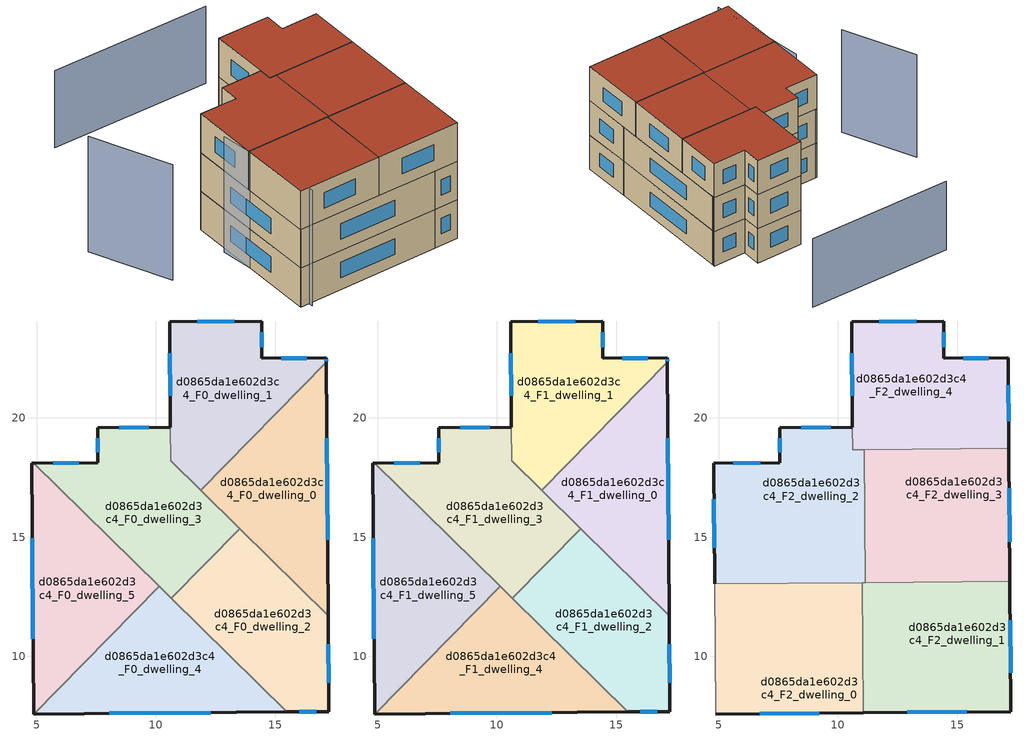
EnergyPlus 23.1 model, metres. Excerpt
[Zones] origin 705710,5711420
d0865da1e602d3c4_F0_dwelling_0
 floor ground (EU_floor_Construction): 17.13,22.32 17.22,11.71 11.87,16.97 z0
 wall outside (EU_wall_Construction): 17.22,11.71 17.13,22.32 z0:3
 wall to d0865da1e602d3c4_F0_dwelling_1 (EU_wall_Construction): 17.13,22.32 11.87,16.97 z0:3
 wall to d0865da1e602d3c4_F0_dwelling_2 (EU_wall_Construction): 13.51,15.36 17.22,11.71 z0:3
 wall to d0865da1e602d3c4_F0_dwelling_3 (EU_wall_Construction): 11.87,16.97 13.51,15.36 z0:3
 window (EU_Window_Construction): 17.19,14.89 17.16,19.15 z0.9:2.1
d0865da1e602d3c4_F0_dwelling_1
 floor ground (EU_floor_Construction): 17.13,22.51 17.13,22.32 11.87,16.97 10.62,18.21 10.57,24.02 14.43,24.06 14.44,22.49 z0
 wall outside (EU_wall_Construction): 17.13,22.32 17.13,22.51 14.44,22.49 14.43,24.06 10.57,24.02 10.61,19.6 z0:3
 wall to d0865da1e602d3c4_F0_dwelling_3 (EU_wall_Construction): 10.61,19.6 10.62,18.21 11.87,16.97 z0:3
 window (EU_Window_Construction): 13.27,24.05 11.73,24.03 / 14.43,22.96 14.43,23.59 / 16.32,22.5 15.24,22.49 / 17.13,22.38 17.13,22.45 / 10.58,22.7 10.6,20.93 z0.9:2.1
d0865da1e602d3c4_F0_dwelling_2
 floor ground (EU_floor_Construction): 17.22,11.71 17.25,7.69 15.48,7.68 10.64,12.44 13.51,15.36 z0
 wall outside (EU_wall_Construction): 15.48,7.68 17.25,7.69 17.22,11.71 z0:3
 wall to d0865da1e602d3c4_F0_dwelling_3 (EU_wall_Construction): 13.51,15.36 10.64,12.44 z0:3
 wall to d0865da1e602d3c4_F0_dwelling_4 (EU_wall_Construction): 10.64,12.44 15.48,7.68 z0:3
 window (EU_Window_Construction): 17.24,8.89 17.23,10.51 / 16.01,7.68 16.72,7.69 z0.9:2.1
d0865da1e602d3c4_F0_dwelling_3
 floor ground (EU_floor_Construction): 10.61,19.6 10.62,18.21 13.51,15.36 10.64,12.44 4.89,18.1 7.57,18.12 7.56,19.58 z0
 wall outside (EU_wall_Construction): 10.61,19.6 7.56,19.58 7.57,18.12 4.89,18.1 z0:3
 wall to d0865da1e602d3c4_F0_dwelling_5 (EU_wall_Construction): 4.89,18.1 10.14,12.94 z0:3
 wall to d0865da1e602d3c4_F0_dwelling_4 (EU_wall_Construction): 10.14,12.94 10.64,12.44 z0:3
 window (EU_Window_Construction): 7.56,19.14 7.56,18.56 / 9.69,19.6 8.47,19.59 / 6.77,18.12 5.69,18.11 z0.9:2.1
d0865da1e602d3c4_F0_dwelling_4
 floor ground (EU_floor_Construction): 15.48,7.68 4.88,7.59 10.14,12.94 z0
 wall outside (EU_wall_Construction): 4.88,7.59 15.48,7.68 z0:3
 wall to d0865da1e602d3c4_F0_dwelling_5 (EU_wall_Construction): 10.14,12.94 4.88,7.59 z0:3
 window (EU_Window_Construction): 8.05,7.62 12.31,7.65 z0.9:2.1
d0865da1e602d3c4_F0_dwelling_5
 floor ground (EU_floor_Construction): 10.14,12.94 4.88,7.59 4.79,18.1 4.89,18.1 z0
 wall outside (EU_wall_Construction): 4.89,18.1 4.79,18.1 4.88,7.59 z0:3
 window (EU_Window_Construction): 4.81,14.95 4.85,10.73 z0.9:2.1
d0865da1e602d3c4_F1_dwelling_0
 floor to d0865da1e602d3c4_F0_dwelling_0 (EU_floor_Construction): 17.13,22.32 17.22,11.71 11.87,16.97 z3
 wall outside (EU_wall_Construction): 17.22,11.71 17.13,22.32 z3:6
 wall to d0865da1e602d3c4_F1_dwelling_1 (EU_wall_Construction): 17.13,22.32 11.87,16.97 z3:6
 wall to d0865da1e602d3c4_F1_dwelling_2 (EU_wall_Construction): 13.51,15.36 17.22,11.71 z3:6
 wall to d0865da1e602d3c4_F1_dwelling_3 (EU_wall_Construction): 11.87,16.97 13.51,15.36 z3:6
 window (EU_Window_Construction): 17.19,14.89 17.16,19.15 z3.9:5.1
d0865da1e602d3c4_F1_dwelling_1
 floor to d0865da1e602d3c4_F0_dwelling_1 (EU_floor_Construction): 17.13,22.51 17.13,22.32 11.87,16.97 10.62,18.21 10.57,24.02 14.43,24.06 14.44,22.49 z3
 wall outside (EU_wall_Construction): 17.13,22.32 17.13,22.51 14.44,22.49 14.43,24.06 10.57,24.02 10.61,19.6 z3:6
 wall to d0865da1e602d3c4_F1_dwelling_3 (EU_wall_Construction): 10.61,19.6 10.62,18.21 11.87,16.97 z3:6
 window (EU_Window_Construction): 13.27,24.05 11.73,24.03 / 14.43,22.96 14.43,23.59 / 16.32,22.5 15.24,22.49 / 17.13,22.38 17.13,22.45 / 10.58,22.7 10.6,20.93 z3.9:5.1
 roof outside (EU_roof_Construction): 10.62,18.21 10.62,18.66 10.57,24.02 z6
d0865da1e602d3c4_F1_dwelling_2
 floor to d0865da1e602d3c4_F0_dwelling_2 (EU_floor_Construction): 17.22,11.71 17.25,7.69 15.48,7.68 10.64,12.44 13.51,15.36 z3
 wall outside (EU_wall_Construction): 15.48,7.68 17.25,7.69 17.22,11.71 z3:6
 wall to d0865da1e602d3c4_F1_dwelling_3 (EU_wall_Construction): 13.51,15.36 10.64,12.44 z3:6
 wall to d0865da1e602d3c4_F1_dwelling_4 (EU_wall_Construction): 10.64,12.44 15.48,7.68 z3:6
 window (EU_Window_Construction): 17.24,8.89 17.23,10.51 / 16.01,7.68 16.72,7.69 z3.9:5.1
d0865da1e602d3c4_F1_dwelling_3
 floor to d0865da1e602d3c4_F0_dwelling_3 (EU_floor_Construction): 10.61,19.6 10.62,18.21 13.51,15.36 10.64,12.44 4.89,18.1 7.57,18.12 7.56,19.58 z3
 wall outside (EU_wall_Construction): 10.61,19.6 7.56,19.58 7.57,18.12 4.89,18.1 z3:6
 wall to d0865da1e602d3c4_F1_dwelling_5 (EU_wall_Construction): 4.89,18.1 10.14,12.94 z3:6
 wall to d0865da1e602d3c4_F1_dwelling_4 (EU_wall_Construction): 10.14,12.94 10.64,12.44 z3:6
 window (EU_Window_Construction): 7.56,19.14 7.56,18.56 / 9.69,19.6 8.47,19.59 / 6.77,18.12 5.69,18.11 z3.9:5.1
d0865da1e602d3c4_F1_dwelling_4
 floor to d0865da1e602d3c4_F0_dwelling_4 (EU_floor_Construction): 15.48,7.68 4.88,7.59 10.14,12.94 z3
 wall outside (EU_wall_Construction): 4.88,7.59 15.48,7.68 z3:6
 wall to d0865da1e602d3c4_F1_dwelling_5 (EU_wall_Construction): 10.14,12.94 4.88,7.59 z3:6
 window (EU_Window_Construction): 8.05,7.62 12.31,7.65 z3.9:5.1
d0865da1e602d3c4_F1_dwelling_5
 floor to d0865da1e602d3c4_F0_dwelling_5 (EU_floor_Construction): 10.14,12.94 4.88,7.59 4.79,18.1 4.89,18.1 z3
 wall outside (EU_wall_Construction): 4.89,18.1 4.79,18.1 4.88,7.59 z3:6
 window (EU_Window_Construction): 4.81,14.95 4.85,10.73 z3.9:5.1
d0865da1e602d3c4_F2_dwelling_0
 floor to d0865da1e602d3c4_F1_dwelling_4 (EU_floor_Construction): 11.03,12.06 11.06,7.64 4.88,7.59 10.14,12.94 z6
 floor to d0865da1e602d3c4_F1_dwelling_5 (EU_floor_Construction): 10.14,12.94 4.88,7.59 4.83,13.04 9.98,13.09 z6
 floor to d0865da1e602d3c4_F1_dwelling_2 (EU_floor_Construction): 11.02,12.83 11.03,12.06 10.64,12.44 z6
 floor to d0865da1e602d3c4_F1_dwelling_3 (EU_floor_Construction): 11.02,13.09 11.02,12.83 10.64,12.44 9.98,13.09 z6
 wall outside (EU_wall_Construction): 4.88,7.59 11.06,7.64 z6:9
 wall to d0865da1e602d3c4_F2_dwelling_1 (EU_wall_Construction): 11.06,7.64 11.02,13.09 z6:9
 wall adiabatic (EU_wall_Construction): 4.83,13.04 4.88,7.59 z6:9
 wall to d0865da1e602d3c4_F2_dwelling_2 (EU_wall_Construction): 11.02,13.09 4.83,13.04 z6:9
 window (EU_Window_Construction): 6.73,7.6 9.21,7.62 z6.9:8.1
 roof outside (EU_roof_Construction): 11.06,7.64 11.02,13.09 4.83,13.04 4.88,7.59 z9
d0865da1e602d3c4_F2_dwelling_1
 floor to d0865da1e602d3c4_F1_dwelling_2 (EU_floor_Construction): 17.22,11.71 17.25,7.69 15.48,7.68 11.03,12.06 11.02,12.83 11.28,13.1 15.78,13.13 z6
 floor to d0865da1e602d3c4_F1_dwelling_4 (EU_floor_Construction): 15.48,7.68 11.06,7.64 11.03,12.06 z6
 floor to d0865da1e602d3c4_F1_dwelling_0 (EU_floor_Construction): 17.21,13.14 17.22,11.71 15.78,13.13 z6
 floor to d0865da1e602d3c4_F1_dwelling_3 (EU_floor_Construction): 11.28,13.1 11.02,12.83 11.02,13.09 z6
 wall outside (EU_wall_Construction): 11.06,7.64 17.25,7.69 17.21,13.14 z6:9
 wall to d0865da1e602d3c4_F2_dwelling_3 (EU_wall_Construction): 17.21,13.14 11.15,13.1 z6:9
 wall to d0865da1e602d3c4_F2_dwelling_2 (EU_wall_Construction): 11.15,13.09 11.02,13.09 z6:9
 window (EU_Window_Construction): 12.92,7.65 15.4,7.68 / 17.24,9.32 17.22,11.51 z6.9:8.1
 roof outside (EU_roof_Construction): 17.25,7.69 17.21,13.14 11.02,13.09 11.06,7.64 z9
d0865da1e602d3c4_F2_dwelling_2
 floor to d0865da1e602d3c4_F1_dwelling_3 (EU_floor_Construction): 10.61,19.6 10.62,18.21 11.11,17.72 11.15,13.09 9.98,13.09 4.89,18.1 7.57,18.12 7.56,19.58 z6
 floor to d0865da1e602d3c4_F1_dwelling_1 (EU_floor_Construction): 11.1,18.67 11.11,17.72 10.62,18.21 10.61,18.66 z6
 floor to d0865da1e602d3c4_F1_dwelling_5 (EU_floor_Construction): 9.98,13.09 4.83,13.04 4.79,18.1 4.89,18.1 z6
 wall outside (EU_wall_Construction): 10.6,19.6 7.56,19.58 7.57,18.12 4.79,18.1 4.83,13.04 z6:9; 10.62,18.66,9 10.62,18.66,6 10.61,18.66,9
 wall to d0865da1e602d3c4_F2_dwelling_3 (EU_wall_Construction): 11.15,13.09 11.1,18.67 z6:9
 wall to d0865da1e602d3c4_F2_dwelling_4 (EU_wall_Construction): 10.61,18.66 10.6,19.6 / 11.1,18.67 10.62,18.66 z6:9
 window (EU_Window_Construction): 7.56,19.14 7.56,18.56 / 9.69,19.6 8.47,19.59 / 4.8,16.59 4.82,14.56 / 6.74,18.11 5.62,18.11 z6.9:8.1
 roof outside (EU_roof_Construction): 11.15,13.09 11.1,18.67 10.61,18.66 10.6,19.6 7.56,19.58 7.57,18.12 4.79,18.1 4.83,13.04 z9
d0865da1e602d3c4_F2_dwelling_3
 floor to d0865da1e602d3c4_F1_dwelling_0 (EU_floor_Construction): 17.16,18.71 17.21,13.14 15.78,13.13 11.87,16.97 13.56,18.69 z6
 floor to d0865da1e602d3c4_F1_dwelling_3 (EU_floor_Construction): 13.51,15.36 11.28,13.1 11.15,13.09 11.11,17.72 z6
 floor to d0865da1e602d3c4_F1_dwelling_2 (EU_floor_Construction): 15.78,13.13 11.28,13.1 13.51,15.36 z6
 floor to d0865da1e602d3c4_F1_dwelling_1 (EU_floor_Construction): 13.56,18.69 11.87,16.97 11.11,17.72 11.1,18.67 z6
 wall outside (EU_wall_Construction): 17.21,13.14 17.16,18.71 z6:9
 wall to d0865da1e602d3c4_F2_dwelling_4 (EU_wall_Construction): 17.16,18.71 11.1,18.67 z6:9
 window (EU_Window_Construction): 17.19,14.81 17.18,17.05 z6.9:8.1
 roof outside (EU_roof_Construction): 17.21,13.14 17.16,18.71 11.1,18.67 11.15,13.09 z9
d0865da1e602d3c4_F2_dwelling_4
 floor to d0865da1e602d3c4_F1_dwelling_1 (EU_floor_Construction): 17.13,22.51 17.13,22.32 13.56,18.69 10.62,18.66 10.57,24.02 14.43,24.06 14.44,22.49 z6
 floor to d0865da1e602d3c4_F1_dwelling_0 (EU_floor_Construction): 17.13,22.32 17.16,18.71 13.56,18.69 z6
 wall outside (EU_wall_Construction): 17.16,18.71 17.13,22.51 14.44,22.49 14.43,24.06 10.57,24.02 10.61,19.6 z6:9; 10.61,18.66,9 10.61,18.66,6 10.62,18.66,6
 window (EU_Window_Construction): 13.27,24.05 11.73,24.03 / 14.43,22.96 14.43,23.59 / 16.32,22.5 15.24,22.49 / 17.15,19.85 17.14,21.37 / 10.58,22.7 10.6,20.93 z6.9:8.1
 roof outside (EU_roof_Construction): 17.16,18.71 17.13,22.51 14.44,22.49 14.43,24.06 10.57,24.02 10.61,18.66 z9
shading: 4.51,15.22 5.55,7.29 / -2.39,20.39 0.1,14.74 z0:9; 14.47,30.71 2.62,30.72 z0:6
[Building]
EU S2 Campaign: North Axis=0; Terrain=City; Solar Distribution=FullExterior
[Site:Location]
London: Latitude=51.5; Longitude=-0.5; Time Zone=0; Elevation=25
[SizingPeriod:WeatherFileDays]
AnnualSizingPeriod: Begin Month=1; Begin Day of Month=1; End Month=12; End Day of Month=31; Day of Week for Start Day=Monday; Use Weather File Daylight Saving Period=No; Use Weather File Rain and Snow Indicators=No
[MATERIAL]
EU_InternalMass_Material: Roughness=MediumRough; Thickness=0.1; Conductivity=1; Density=1800; Specific Heat=900; Thermal Absorptance=0.9; Solar Absorptance=0.7; Visible Absorptance=0.7
[MATERIAL:NOMASS] Roughness=MediumRough; Thermal Absorptance=0.9; Solar Absorptance=0.7; Visible Absorptance=0.7
Name | Thermal Resistance
EU_wall_NoMass | 1.04674
EU_roof_NoMass | 4.32442
EU_floor_NoMass | 2.04616
[WINDOWMATERIAL:SIMPLEGLAZINGSYSTEM]
EU_Window_SimpleGlazing: UFactor=4.25843; Solar Heat Gain Coefficient=0.85; Visible Transmittance=0.85
[CONSTRUCTION]
EU_wall_Construction: EU_wall_NoMass
EU_roof_Construction: EU_roof_NoMass
EU_floor_Construction: EU_floor_NoMass
EU_InternalMass_Construction: EU_InternalMass_Material
EU_Window_Construction: EU_Window_SimpleGlazing
[ZONE] Type=1; Multiplier=1; Ceiling Height=autocalculate; Floor Area=autocalculate; Part of Total Floor Area=Yes
Name | Volume
d0865da1e602d3c4_F0_dwelling_0; d0865da1e602d3c4_F1_dwelling_0 | 84.394
d0865da1e602d3c4_F2_dwelling_0 | 101.28
d0865da1e602d3c4_F0_dwelling_1; d0865da1e602d3c4_F1_dwelling_1 | 81.498
d0865da1e602d3c4_F2_dwelling_1 | 101.263
d0865da1e602d3c4_F0_dwelling_2; d0865da1e602d3c4_F1_dwelling_2 | 84.3809
d0865da1e602d3c4_F2_dwelling_2 | 109.899
d0865da1e602d3c4_F0_dwelling_3; d0865da1e602d3c4_F1_dwelling_3 | 87.323
d0865da1e602d3c4_F2_dwelling_3 | 101.27
d0865da1e602d3c4_F0_dwelling_4; d0865da1e602d3c4_F1_dwelling_4 | 84.3948
d0865da1e602d3c4_F2_dwelling_4 | 92.6213
d0865da1e602d3c4_F0_dwelling_5; d0865da1e602d3c4_F1_dwelling_5 | 84.397
[INTERNALMASS] Construction=EU_InternalMass_Construction
Name | Zone or ZoneList | Surface Area
d0865da1e602d3c4_F0_dwelling_0_EU_InternalMass | d0865da1e602d3c4_F0_dwelling_0 | 28.1316
d0865da1e602d3c4_F0_dwelling_1_EU_InternalMass | d0865da1e602d3c4_F0_dwelling_1 | 27.1646
d0865da1e602d3c4_F0_dwelling_2_EU_InternalMass | d0865da1e602d3c4_F0_dwelling_2 | 28.1267
d0865da1e602d3c4_F0_dwelling_3_EU_InternalMass | d0865da1e602d3c4_F0_dwelling_3 | 29.1071
d0865da1e602d3c4_F0_dwelling_4_EU_InternalMass | d0865da1e602d3c4_F0_dwelling_4 | 28.1316
d0865da1e602d3c4_F0_dwelling_5_EU_InternalMass | d0865da1e602d3c4_F0_dwelling_5 | 28.132
d0865da1e602d3c4_F1_dwelling_0_EU_InternalMass | d0865da1e602d3c4_F1_dwelling_0 | 28.1316
d0865da1e602d3c4_F1_dwelling_1_EU_InternalMass | d0865da1e602d3c4_F1_dwelling_1 | 27.1646
d0865da1e602d3c4_F1_dwelling_2_EU_InternalMass | d0865da1e602d3c4_F1_dwelling_2 | 28.1267
d0865da1e602d3c4_F1_dwelling_3_EU_InternalMass | d0865da1e602d3c4_F1_dwelling_3 | 29.1071
d0865da1e602d3c4_F1_dwelling_4_EU_InternalMass | d0865da1e602d3c4_F1_dwelling_4 | 28.1316
d0865da1e602d3c4_F1_dwelling_5_EU_InternalMass | d0865da1e602d3c4_F1_dwelling_5 | 28.132
d0865da1e602d3c4_F2_dwelling_0_EU_InternalMass | d0865da1e602d3c4_F2_dwelling_0 | 33.7588
d0865da1e602d3c4_F2_dwelling_1_EU_InternalMass | d0865da1e602d3c4_F2_dwelling_1 | 33.7561
d0865da1e602d3c4_F2_dwelling_2_EU_InternalMass | d0865da1e602d3c4_F2_dwelling_2 | 36.6333
d0865da1e602d3c4_F2_dwelling_3_EU_InternalMass | d0865da1e602d3c4_F2_dwelling_3 | 33.7568
d0865da1e602d3c4_F2_dwelling_4_EU_InternalMass | d0865da1e602d3c4_F2_dwelling_4 | 30.885
[OTHEREQUIPMENT] Fuel Type=Electricity; Design Level Calculation Method=Watts/Area; Power per Zone Floor Area=1; Fraction Latent=0; Fraction Radiant=0; Fraction Lost=0; Carbon Dioxide Generation Rate=0; EndUse Subcategory=EU_Step8_InternalGains
Name | Zone or ZoneList or Space or SpaceList | Schedule
EU_Step8_InternalGain_d0865da1e602d3c4_F0_dwelling_0_f000 | d0865da1e602d3c4_F0_dwelling_0 | EU_Step8_GainSchedule_d0865da1e602d3c4_F0_dwelling_0_f000
EU_Step8_InternalGain_d0865da1e602d3c4_F0_dwelling_1_f000 | d0865da1e602d3c4_F0_dwelling_1 | EU_Step8_GainSchedule_d0865da1e602d3c4_F0_dwelling_1_f000
EU_Step8_InternalGain_d0865da1e602d3c4_F0_dwelling_2_f000 | d0865da1e602d3c4_F0_dwelling_2 | EU_Step8_GainSchedule_d0865da1e602d3c4_F0_dwelling_2_f000
EU_Step8_InternalGain_d0865da1e602d3c4_F0_dwelling_3_f000 | d0865da1e602d3c4_F0_dwelling_3 | EU_Step8_GainSchedule_d0865da1e602d3c4_F0_dwelling_3_f000
EU_Step8_InternalGain_d0865da1e602d3c4_F0_dwelling_4_f000 | d0865da1e602d3c4_F0_dwelling_4 | EU_Step8_GainSchedule_d0865da1e602d3c4_F0_dwelling_4_f000
EU_Step8_InternalGain_d0865da1e602d3c4_F0_dwelling_5_f000 | d0865da1e602d3c4_F0_dwelling_5 | EU_Step8_GainSchedule_d0865da1e602d3c4_F0_dwelling_5_f000
EU_Step8_InternalGain_d0865da1e602d3c4_F1_dwelling_0_f000 | d0865da1e602d3c4_F1_dwelling_0 | EU_Step8_GainSchedule_d0865da1e602d3c4_F1_dwelling_0_f000
EU_Step8_InternalGain_d0865da1e602d3c4_F1_dwelling_1_f000 | d0865da1e602d3c4_F1_dwelling_1 | EU_Step8_GainSchedule_d0865da1e602d3c4_F1_dwelling_1_f000
EU_Step8_InternalGain_d0865da1e602d3c4_F1_dwelling_2_f000 | d0865da1e602d3c4_F1_dwelling_2 | EU_Step8_GainSchedule_d0865da1e602d3c4_F1_dwelling_2_f000
EU_Step8_InternalGain_d0865da1e602d3c4_F1_dwelling_3_f000 | d0865da1e602d3c4_F1_dwelling_3 | EU_Step8_GainSchedule_d0865da1e602d3c4_F1_dwelling_3_f000
EU_Step8_InternalGain_d0865da1e602d3c4_F1_dwelling_4_f000 | d0865da1e602d3c4_F1_dwelling_4 | EU_Step8_GainSchedule_d0865da1e602d3c4_F1_dwelling_4_f000
EU_Step8_InternalGain_d0865da1e602d3c4_F1_dwelling_5_f000 | d0865da1e602d3c4_F1_dwelling_5 | EU_Step8_GainSchedule_d0865da1e602d3c4_F1_dwelling_5_f000
EU_Step8_InternalGain_d0865da1e602d3c4_F2_dwelling_0_f000 | d0865da1e602d3c4_F2_dwelling_0 | EU_Step8_GainSchedule_d0865da1e602d3c4_F2_dwelling_0_f000
EU_Step8_InternalGain_d0865da1e602d3c4_F2_dwelling_1_f000 | d0865da1e602d3c4_F2_dwelling_1 | EU_Step8_GainSchedule_d0865da1e602d3c4_F2_dwelling_1_f000
EU_Step8_InternalGain_d0865da1e602d3c4_F2_dwelling_2_f000 | d0865da1e602d3c4_F2_dwelling_2 | EU_Step8_GainSchedule_d0865da1e602d3c4_F2_dwelling_2_f000
EU_Step8_InternalGain_d0865da1e602d3c4_F2_dwelling_3_f000 | d0865da1e602d3c4_F2_dwelling_3 | EU_Step8_GainSchedule_d0865da1e602d3c4_F2_dwelling_3_f000
EU_Step8_InternalGain_d0865da1e602d3c4_F2_dwelling_4_f000 | d0865da1e602d3c4_F2_dwelling_4 | EU_Step8_GainSchedule_d0865da1e602d3c4_F2_dwelling_4_f000
[ZONEVENTILATION:DESIGNFLOWRATE] Schedule=EU_AlwaysOn; Design Flow Rate Calculation Method=AirChanges/Hour; Air Changes per Hour=0.488719; Ventilation Type=Natural; Fan Pressure Rise=0; Fan Total Efficiency=1; Constant Term Coefficient=1; Temperature Term Coefficient=0; Velocity Term Coefficient=0; Velocity Squared Term Coefficient=0; Minimum Indoor Temperature=-100; Maximum Indoor Temperature=100; Delta Temperature=-100; Minimum Outdoor Temperature=-100; Maximum Outdoor Temperature=100; Maximum Wind Speed=40
Name | Zone or ZoneList or Space or SpaceList
EU_ConstantAir_d0865da1e602d3c4_F0_dwelling_0 | d0865da1e602d3c4_F0_dwelling_0
EU_ConstantAir_d0865da1e602d3c4_F0_dwelling_1 | d0865da1e602d3c4_F0_dwelling_1
EU_ConstantAir_d0865da1e602d3c4_F0_dwelling_2 | d0865da1e602d3c4_F0_dwelling_2
EU_ConstantAir_d0865da1e602d3c4_F0_dwelling_3 | d0865da1e602d3c4_F0_dwelling_3
EU_ConstantAir_d0865da1e602d3c4_F0_dwelling_4 | d0865da1e602d3c4_F0_dwelling_4
EU_ConstantAir_d0865da1e602d3c4_F0_dwelling_5 | d0865da1e602d3c4_F0_dwelling_5
EU_ConstantAir_d0865da1e602d3c4_F1_dwelling_0 | d0865da1e602d3c4_F1_dwelling_0
EU_ConstantAir_d0865da1e602d3c4_F1_dwelling_1 | d0865da1e602d3c4_F1_dwelling_1
EU_ConstantAir_d0865da1e602d3c4_F1_dwelling_2 | d0865da1e602d3c4_F1_dwelling_2
EU_ConstantAir_d0865da1e602d3c4_F1_dwelling_3 | d0865da1e602d3c4_F1_dwelling_3
EU_ConstantAir_d0865da1e602d3c4_F1_dwelling_4 | d0865da1e602d3c4_F1_dwelling_4
EU_ConstantAir_d0865da1e602d3c4_F1_dwelling_5 | d0865da1e602d3c4_F1_dwelling_5
EU_ConstantAir_d0865da1e602d3c4_F2_dwelling_0 | d0865da1e602d3c4_F2_dwelling_0
EU_ConstantAir_d0865da1e602d3c4_F2_dwelling_1 | d0865da1e602d3c4_F2_dwelling_1
EU_ConstantAir_d0865da1e602d3c4_F2_dwelling_2 | d0865da1e602d3c4_F2_dwelling_2
EU_ConstantAir_d0865da1e602d3c4_F2_dwelling_3 | d0865da1e602d3c4_F2_dwelling_3
EU_ConstantAir_d0865da1e602d3c4_F2_dwelling_4 | d0865da1e602d3c4_F2_dwelling_4
[HVACTEMPLATE:THERMOSTAT] Constant Heating Setpoint=20; Constant Cooling Setpoint=50
EU_HeatOnly_d0865da1e602d3c4_F0_dwelling_0; EU_HeatOnly_d0865da1e602d3c4_F0_dwelling_1; EU_HeatOnly_d0865da1e602d3c4_F0_dwelling_2; EU_HeatOnly_d0865da1e602d3c4_F0_dwelling_3; EU_HeatOnly_d0865da1e602d3c4_F0_dwelling_4; EU_HeatOnly_d0865da1e602d3c4_F0_dwelling_5; EU_HeatOnly_d0865da1e602d3c4_F1_dwelling_0; EU_HeatOnly_d0865da1e602d3c4_F1_dwelling_1; EU_HeatOnly_d0865da1e602d3c4_F1_dwelling_2; EU_HeatOnly_d0865da1e602d3c4_F1_dwelling_3; EU_HeatOnly_d0865da1e602d3c4_F1_dwelling_4; EU_HeatOnly_d0865da1e602d3c4_F1_dwelling_5; EU_HeatOnly_d0865da1e602d3c4_F2_dwelling_0; EU_HeatOnly_d0865da1e602d3c4_F2_dwelling_1; EU_HeatOnly_d0865da1e602d3c4_F2_dwelling_2; EU_HeatOnly_d0865da1e602d3c4_F2_dwelling_3; EU_HeatOnly_d0865da1e602d3c4_F2_dwelling_4
[HVACTEMPLATE:ZONE:IDEALLOADSAIRSYSTEM] System Availability Schedule=EU_AlwaysOn; Maximum Heating Supply Air Temperature=50; Minimum Cooling Supply Air Temperature=13; Maximum Heating Supply Air Humidity Ratio=0.0156; Minimum Cooling Supply Air Humidity Ratio=0.0077; Heating Limit=NoLimit; Cooling Limit=NoLimit; Heating Availability Schedule=EU_AlwaysOn; Cooling Availability Schedule=EU_CoolingOff; Dehumidification Control Type=ConstantSensibleHeatRatio; Cooling Sensible Heat Ratio=0.7; Dehumidification Setpoint=60; Humidification Control Type=None; Humidification Setpoint=30; Outdoor Air Method=None; Outdoor Air Flow Rate per Person=0.00944; Outdoor Air Flow Rate per Zone Floor Area=0; Outdoor Air Flow Rate per Zone=0; Demand Controlled Ventilation Type=None; Outdoor Air Economizer Type=NoEconomizer; Heat Recovery Type=None; Sensible Heat Recovery Effectiveness=0.7; Latent Heat Recovery Effectiveness=0.65
Name | Template Thermostat
d0865da1e602d3c4_F0_dwelling_0 | EU_HeatOnly_d0865da1e602d3c4_F0_dwelling_0
d0865da1e602d3c4_F0_dwelling_1 | EU_HeatOnly_d0865da1e602d3c4_F0_dwelling_1
d0865da1e602d3c4_F0_dwelling_2 | EU_HeatOnly_d0865da1e602d3c4_F0_dwelling_2
d0865da1e602d3c4_F0_dwelling_3 | EU_HeatOnly_d0865da1e602d3c4_F0_dwelling_3
d0865da1e602d3c4_F0_dwelling_4 | EU_HeatOnly_d0865da1e602d3c4_F0_dwelling_4
d0865da1e602d3c4_F0_dwelling_5 | EU_HeatOnly_d0865da1e602d3c4_F0_dwelling_5
d0865da1e602d3c4_F1_dwelling_0 | EU_HeatOnly_d0865da1e602d3c4_F1_dwelling_0
d0865da1e602d3c4_F1_dwelling_1 | EU_HeatOnly_d0865da1e602d3c4_F1_dwelling_1
d0865da1e602d3c4_F1_dwelling_2 | EU_HeatOnly_d0865da1e602d3c4_F1_dwelling_2
d0865da1e602d3c4_F1_dwelling_3 | EU_HeatOnly_d0865da1e602d3c4_F1_dwelling_3
d0865da1e602d3c4_F1_dwelling_4 | EU_HeatOnly_d0865da1e602d3c4_F1_dwelling_4
d0865da1e602d3c4_F1_dwelling_5 | EU_HeatOnly_d0865da1e602d3c4_F1_dwelling_5
d0865da1e602d3c4_F2_dwelling_0 | EU_HeatOnly_d0865da1e602d3c4_F2_dwelling_0
d0865da1e602d3c4_F2_dwelling_1 | EU_HeatOnly_d0865da1e602d3c4_F2_dwelling_1
d0865da1e602d3c4_F2_dwelling_2 | EU_HeatOnly_d0865da1e602d3c4_F2_dwelling_2
d0865da1e602d3c4_F2_dwelling_3 | EU_HeatOnly_d0865da1e602d3c4_F2_dwelling_3
d0865da1e602d3c4_F2_dwelling_4 | EU_HeatOnly_d0865da1e602d3c4_F2_dwelling_4
[SIZING:ZONE] Zone Cooling Design Supply Air Temperature Input Method=SupplyAirTemperature; Zone Cooling Design Supply Air Temperature=13; Zone Heating Design Supply Air Temperature Input Method=SupplyAirTemperature; Zone Heating Design Supply Air Temperature=50; Zone Cooling Design Supply Air Humidity Ratio=0.008; Zone Heating Design Supply Air Humidity Ratio=0.008; Cooling Design Air Flow Method=DesignDay; Cooling Design Air Flow Rate=0; Cooling Minimum Air Flow per Zone Floor Area=0.000762; Cooling Minimum Air Flow=0; Cooling Minimum Air Flow Fraction=0.2; Heating Design Air Flow Method=DesignDay; Heating Design Air Flow Rate=0; Heating Maximum Air Flow per Zone Floor Area=0.002032; Heating Maximum Air Flow=0.141576; Heating Maximum Air Flow Fraction=0.3; Account for Dedicated Outdoor Air System=No; Dedicated Outdoor Air System Control Strategy=NeutralSupplyAir; Dedicated Outdoor Air Low Setpoint Temperature for Design=autosize; Dedicated Outdoor Air High Setpoint Temperature for Design=autosize; Zone Load Sizing Method=Sensible Load Only No Latent Load; Zone Latent Cooling Design Supply Air Humidity Ratio Input Method=HumidityRatioDifference; Zone Cooling Design Supply Air Humidity Ratio Difference=0.005; Zone Latent Heating Design Supply Air Humidity Ratio Input Method=HumidityRatioDifference; Zone Humidification Design Supply Air Humidity Ratio Difference=0.005
d0865da1e602d3c4_F0_dwelling_0; d0865da1e602d3c4_F0_dwelling_1; d0865da1e602d3c4_F0_dwelling_2; d0865da1e602d3c4_F0_dwelling_3; d0865da1e602d3c4_F0_dwelling_4; d0865da1e602d3c4_F0_dwelling_5; d0865da1e602d3c4_F1_dwelling_0; d0865da1e602d3c4_F1_dwelling_1; d0865da1e602d3c4_F1_dwelling_2; d0865da1e602d3c4_F1_dwelling_3; d0865da1e602d3c4_F1_dwelling_4; d0865da1e602d3c4_F1_dwelling_5; d0865da1e602d3c4_F2_dwelling_0; d0865da1e602d3c4_F2_dwelling_1; d0865da1e602d3c4_F2_dwelling_2; d0865da1e602d3c4_F2_dwelling_3; d0865da1e602d3c4_F2_dwelling_4
[SCHEDULE:CONSTANT]
Name | Hourly Value
EU_AlwaysOn | 1
EU_CoolingOff | 0
[SCHEDULE:FILE] Column Number=1; Rows to Skip at Top=0; Number of Hours of Data=8760; Column Separator=Comma; Interpolate to Timestep=No; Minutes per Item=60; Adjust Schedule for Daylight Savings=Yes
Name | File
EU_Step8_GainSchedule_d0865da1e602d3c4_F0_dwelling_0_f000 | ../../schedules/d0865da1e602d3c4/d0865da1e602d3c4_F0_dwelling_0_f000_gain.csv
EU_Step8_GainSchedule_d0865da1e602d3c4_F0_dwelling_1_f000 | ../../schedules/d0865da1e602d3c4/d0865da1e602d3c4_F0_dwelling_1_f000_gain.csv
EU_Step8_GainSchedule_d0865da1e602d3c4_F0_dwelling_2_f000 | ../../schedules/d0865da1e602d3c4/d0865da1e602d3c4_F0_dwelling_2_f000_gain.csv
EU_Step8_GainSchedule_d0865da1e602d3c4_F0_dwelling_3_f000 | ../../schedules/d0865da1e602d3c4/d0865da1e602d3c4_F0_dwelling_3_f000_gain.csv
EU_Step8_GainSchedule_d0865da1e602d3c4_F0_dwelling_4_f000 | ../../schedules/d0865da1e602d3c4/d0865da1e602d3c4_F0_dwelling_4_f000_gain.csv
EU_Step8_GainSchedule_d0865da1e602d3c4_F0_dwelling_5_f000 | ../../schedules/d0865da1e602d3c4/d0865da1e602d3c4_F0_dwelling_5_f000_gain.csv
EU_Step8_GainSchedule_d0865da1e602d3c4_F1_dwelling_0_f000 | ../../schedules/d0865da1e602d3c4/d0865da1e602d3c4_F1_dwelling_0_f000_gain.csv
EU_Step8_GainSchedule_d0865da1e602d3c4_F1_dwelling_1_f000 | ../../schedules/d0865da1e602d3c4/d0865da1e602d3c4_F1_dwelling_1_f000_gain.csv
EU_Step8_GainSchedule_d0865da1e602d3c4_F1_dwelling_2_f000 | ../../schedules/d0865da1e602d3c4/d0865da1e602d3c4_F1_dwelling_2_f000_gain.csv
EU_Step8_GainSchedule_d0865da1e602d3c4_F1_dwelling_3_f000 | ../../schedules/d0865da1e602d3c4/d0865da1e602d3c4_F1_dwelling_3_f000_gain.csv
EU_Step8_GainSchedule_d0865da1e602d3c4_F1_dwelling_4_f000 | ../../schedules/d0865da1e602d3c4/d0865da1e602d3c4_F1_dwelling_4_f000_gain.csv
EU_Step8_GainSchedule_d0865da1e602d3c4_F1_dwelling_5_f000 | ../../schedules/d0865da1e602d3c4/d0865da1e602d3c4_F1_dwelling_5_f000_gain.csv
EU_Step8_GainSchedule_d0865da1e602d3c4_F2_dwelling_0_f000 | ../../schedules/d0865da1e602d3c4/d0865da1e602d3c4_F2_dwelling_0_f000_gain.csv
EU_Step8_GainSchedule_d0865da1e602d3c4_F2_dwelling_1_f000 | ../../schedules/d0865da1e602d3c4/d0865da1e602d3c4_F2_dwelling_1_f000_gain.csv
EU_Step8_GainSchedule_d0865da1e602d3c4_F2_dwelling_2_f000 | ../../schedules/d0865da1e602d3c4/d0865da1e602d3c4_F2_dwelling_2_f000_gain.csv
EU_Step8_GainSchedule_d0865da1e602d3c4_F2_dwelling_3_f000 | ../../schedules/d0865da1e602d3c4/d0865da1e602d3c4_F2_dwelling_3_f000_gain.csv
EU_Step8_GainSchedule_d0865da1e602d3c4_F2_dwelling_4_f000 | ../../schedules/d0865da1e602d3c4/d0865da1e602d3c4_F2_dwelling_4_f000_gain.csv
